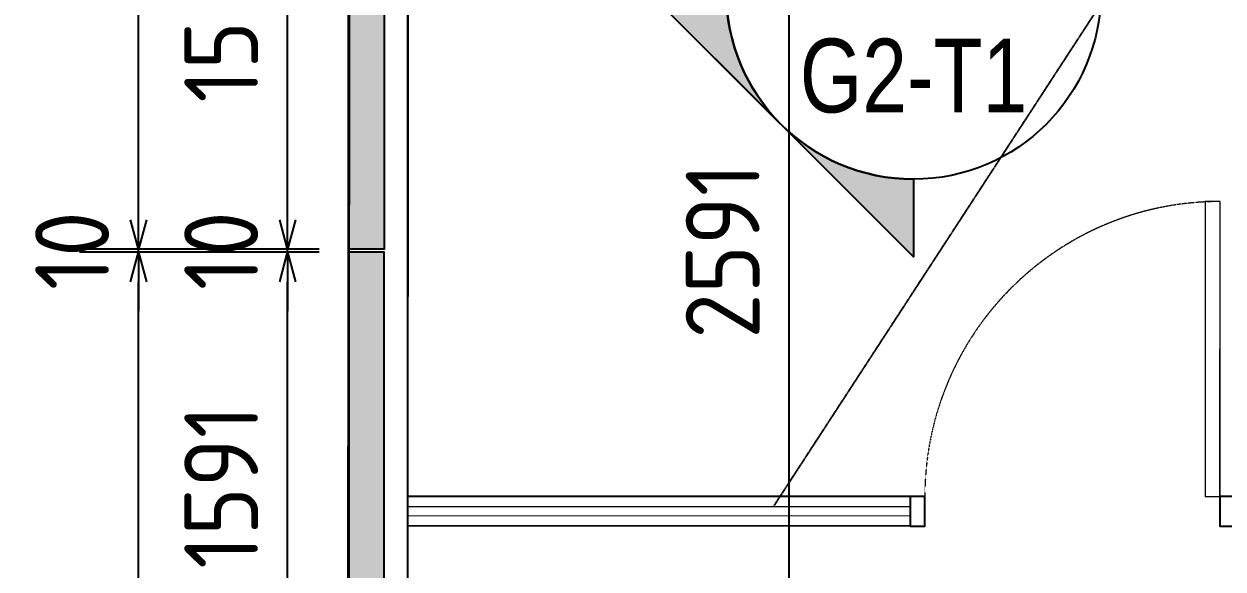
# Model space of a CAD drawing. Header units: centimetres. Extents: x -6122352 to 6876996, y -1694241 to 2592194.
# Drawn here: x 3331 to 7393, y -55794 to -53947 of the extents above; entities that cross this region are included whole.
import ezdxf
from ezdxf.enums import TextEntityAlignment as Align
from ezdxf.xclip import XClip

# ---------------------------------------------------------------- set-up
doc = ezdxf.new("R2010")
doc.units = ezdxf.units.CM
doc.header["$MEASUREMENT"] = 0
doc.header["$XCLIPFRAME"] = 2
doc.header["$PDMODE"] = 66
doc.header["$PDSIZE"] = 100
for name, pattern in [('23585-XR-AR-END-GROUND FLOOR$0$XR-END-GROUND FLOOR PLAN$0$HIDDEN2', [0.1875, 0.125, -0.0625]), ('CENTER', [2, 1.25, -0.25, 0.25, -0.25]), ('DASHED2', [0.375, 0.25, -0.125]), ('XR-AR-END-SETTING OUT PLAN$0$23585-XR-AR-END-GROUND FLOOR$0$XR-END-GROUND FLOOR PLAN$0$HIDDEN2', [0.1875, 0.125, -0.0625])]:
    doc.linetypes.add(name, pattern=pattern)
doc.layers.get('Defpoints').update_dxf_attribs({"color": 255, "linetype": 'CENTER'})
for name, color, linetype in [('00-MI-DIM', 7, 'Continuous'), ('@MI-MEP', 7, 'Continuous'), ('@MI-REF LAYER', 7, 'Continuous'), ('@MI-TYPE-01', 30, 'Continuous'), ('@MI-TYPE-02', 6, 'Continuous'), ('B_TH_4', 7, 'Continuous')]:
    doc.layers.add(name, color=color, linetype=linetype)
for name, color, linetype, lineweight, true_color in [('08-Compound Wall-2', 6, 'Continuous', 25, 0xff00ff), ('08-Compound Wall-3', 5, 'Continuous', 25, 0x0000ff), ('23585-XR-AR-DAMAC PLOT LIMITS$0$1-End units', 7, 'Continuous', 5, 0xf8991e), ('23585-XR-AR-DAMAC PLOT LIMITS$0$1-Open Space', 7, 'Continuous', 5, 0x90cf5a)]:
    doc.layers.add(name, color=color, linetype=linetype, lineweight=lineweight, true_color=true_color)
for name, color, linetype, lineweight in [('23585-XR-AR-END-GROUND FLOOR$0$A-LOVR-PLAN', 251, 'Continuous', 9), ('A-ANNO-TEXT', 3, 'Continuous', 25), ('XR-AR-END-SETTING OUT PLAN$0$23585-XR-AR-END-GROUND FLOOR$0$A-LOVR-PLAN', 111, 'Continuous', 9)]:
    doc.layers.add(name, color=color, linetype=linetype, lineweight=lineweight)
doc.styles.add('Arial Narrow', font='ARIALN.TTF', dxfattribs={"width": 0.95, "height": 500})
doc.styles.add('Schueco-BEMSTIL', font='isocpeur.ttf', dxfattribs={"width": 0.9})
doc.styles.get("Standard").update_dxf_attribs({"font": 'arial.ttf'})
doc.dimstyles.new('LEADER', dxfattribs={"dimtxt": 0.18, "dimasz": 0.25, "dimexe": 0.18, "dimexo": 0.0625, "dimgap": 0.09, "dimtad": 0, "dimtih": 1, "dimtoh": 1, "dimdec": 4, "dimzin": 0, "dimdsep": 46, "dimtxsty": 'Standard', "dimblk": 'DOT', "dimcen": 0.09, "dimadec": 0, "dimazin": 0, "dimtfac": 1, "dimtdec": 4, "dimtofl": 0, "dimtmove": 0, "dimatfit": 3, "dimldrblk": 'DOT', "dimfxl": 1, "dimtolj": 1, "dimtzin": 0, "dimarcsym": 0})
doc.dimstyles.new('MI- JWC-TXT-2.5 MM', dxfattribs={"dimscale": 1.5, "dimtxt": 2.5, "dimasz": 1, "dimexe": 2, "dimexo": 1, "dimgap": 1, "dimtad": 1, "dimdec": 0, "dimdsep": 46, "dimtxsty": 'Schueco-BEMSTIL', "dimblk": 'OPEN30', "dimcen": 0, "dimdle": 2, "dimclrd": 140, "dimclre": 8, "dimclrt": 40, "dimadec": 0, "dimazin": 2, "dimtfac": 1, "dimtdec": 0, "dimtix": 1, "dimtmove": 2, "dimatfit": 3, "dimldrblk": 'OPEN', "dimfxl": 2, "dimlwd": -1, "dimlwe": -1, "dimarcsym": 0})

# ---------------------------------------------------------------- blocks, each defined once
blk = doc.blocks.new('23585-XR-AR-BOUNDARY WALLS AND SETBACKS')
at = {"layer": '08-Compound Wall-2'}
for points in [[(496471.9828066686, 2768886.552495335), (496454.3613728855, 2768902.698704648), (496448.2474295651, 2768896.026142977), (496444.194029939, 2768891.602343387), (496440.1406299394, 2768887.178543386), (496436.0870282789, 2768882.754741575), (496432.0336299395, 2768878.330943386), (496425.9859410261, 2768871.730601268), (496443.6068155895, 2768855.584157711)], [(496425.7770999984, 2768871.650699998), (496443.4716999984, 2768855.436699999), (496443.6068136537, 2768855.584159486)]]:
    blk.add_lwpolyline(points, dxfattribs=at)
blk = doc.blocks.new('A$C9d9485f6')
at = {"layer": 'A-ANNO-TEXT', "rotation": 312.4881850805905}
blk.add_blockref('23585-XR-AR-BOUNDARY WALLS AND SETBACKS', (-2377088.534775567, -1504219.252137818), dxfattribs=at)
blk = doc.blocks.new('23585-XR-AR-DAMAC PLOT LIMITS')
at = {"layer": '23585-XR-AR-DAMAC PLOT LIMITS$0$1-End units', "color": 251, "true_color": 0x636466}
blk.add_lwpolyline([(496449.6551000001, 2768862.1851), (496443.4716999996, 2768855.436699999), (496425.7770999996, 2768871.650699999), (496431.9599000001, 2768878.398499999)], close=True, dxfattribs=at)
at = {"layer": '23585-XR-AR-DAMAC PLOT LIMITS$0$1-Open Space', "color": 251, "true_color": 0x636466}
blk.add_lwpolyline([(496425.7770999996, 2768871.650699999), (496443.4716999996, 2768855.436699999), (496442.1381000001, 2768853.9813), (496435.5941000003, 2768854.147299999, 0.08578869217651659), (496406.8481000001, 2768878.7903), (496405.8706999999, 2768885.451099999), (496408.0817, 2768887.8641)], format="xyb", close=True, dxfattribs=at)
blk = doc.blocks.new('A$Cf093b529')
at = {"layer": 'A-ANNO-TEXT'}
blk.add_blockref('23585-XR-AR-DAMAC PLOT LIMITS', (-495391.9901121984, -2768603.441896566), dxfattribs=at)
blk = doc.blocks.new('XR-AR-END-SETTING OUT PLAN$0$23585-XR-AR-END-GROUND FLOOR$0$XR-END-GROUND FLOOR PLAN$0$A$C45491A9B')
blk.add_lwpolyline([(-50, 0), (0, 0), (0, 1000), (-50, 1000)], close=True)
at = {"color": 8, "linetype": 'XR-AR-END-SETTING OUT PLAN$0$23585-XR-AR-END-GROUND FLOOR$0$XR-END-GROUND FLOOR PLAN$0$HIDDEN2'}
blk.add_arc((0, -4.547473508864641e-13), 1000, 90, 180, dxfattribs=at)
blk = doc.blocks.new('23585-XR-AR-END-GROUND FLOOR$0$XR-END-GROUND FLOOR PLAN$0$A$C45491A9B')
blk.add_lwpolyline([(-50, 0), (0, 0), (0, 1000), (-50, 1000)], close=True)
at = {"color": 8, "linetype": '23585-XR-AR-END-GROUND FLOOR$0$XR-END-GROUND FLOOR PLAN$0$HIDDEN2'}
blk.add_arc((0, -4.547473508864641e-13), 1000, 90, 180, dxfattribs=at)
blk = doc.blocks.new('XR-AR-END-SETTING OUT PLAN')
at = {"layer": '08-Compound Wall-3'}
for p, q in [((1900.044146533911, 10600.0005848068), (-523.2971514484661, 10600.00058478686)), ((1900.044146533911, 10500.00058480681), (-523.2971514474184, 10500.00058478684))]:
    blk.add_line(p, q, dxfattribs=at)
for points in [[(1950.044146533911, 10600.00060864944), (1900.044146533911, 10600.00060864944), (1900.044145320485, 10500.00060864944), (1950.044146842208, 10500.00060864944)], [(3000.044145816123, 10600.00056898237), (2950.044145816123, 10600.00056898237), (2950.044144602697, 10500.00056898237), (3000.04414612442, 10500.00056898237)]]:
    blk.add_lwpolyline(points, close=True, dxfattribs=at)
at = {"layer": '23585-XR-AR-END-GROUND FLOOR$0$A-LOVR-PLAN'}
blk.add_lwpolyline([(1900.044146839268, 10534.99812595142), (1900.044146839268, 10564.99812595142), (-523.3010777489098, 10564.99812655811), (-523.3010777489098, 10534.99812655811)], close=True, dxfattribs=at)
blk.add_lwpolyline([(1900.044146533911, 10600.00063503276), (1900.044146533911, 10500.00063249208)], dxfattribs=at)
at = {"layer": 'XR-AR-END-SETTING OUT PLAN$0$23585-XR-AR-END-GROUND FLOOR$0$A-LOVR-PLAN', "color": 8}
blk.add_lwpolyline([(1900.100967183709, 10600.00063562393), (1900.100967362523, 10500.00063371658)], dxfattribs=at)
for points in [[(1950.100967422128, 10600.00060844421), (1900.100967302918, 10600.00060892105), (1900.100966289639, 10500.00060892105), (1950.100967779756, 10500.00060939789)], [(3000.100967124104, 10600.00057029724), (2950.10096617043, 10600.0005698204), (2950.100965276361, 10500.00057029724), (3000.100966647267, 10500.0005698204)]]:
    blk.add_lwpolyline(points, close=True, dxfattribs=at)
at = {"layer": '23585-XR-AR-END-GROUND FLOOR$0$A-LOVR-PLAN'}
blk.add_blockref('23585-XR-AR-END-GROUND FLOOR$0$XR-END-GROUND FLOOR PLAN$0$A$C45491A9B', (2950.044147029549, 10600.00058481902), dxfattribs=at)
at = {"layer": 'XR-AR-END-SETTING OUT PLAN$0$23585-XR-AR-END-GROUND FLOOR$0$A-LOVR-PLAN', "color": 8}
blk.add_blockref('XR-AR-END-SETTING OUT PLAN$0$23585-XR-AR-END-GROUND FLOOR$0$XR-END-GROUND FLOOR PLAN$0$A$C45491A9B', (2950.100967720151, 10600.00058603287), dxfattribs=at)
blk = doc.blocks.new('END UNIT')
at = {"xscale": 0.001, "yscale": 0.001, "zscale": 0.001}
blk.add_blockref('XR-AR-END-SETTING OUT PLAN', (-9.150201729830158, 0), dxfattribs=at)
blk = doc.blocks.new('TH_4')
blk.add_blockref('END UNIT', (495802.3053798428, 2769130.514097063))
blk = doc.blocks.new('A$C780da55d')
at = {"layer": 'B_TH_4', "xscale": 1.000039159572381, "yscale": 1.000039159572381, "zscale": 1.000039159572381}
blk.add_blockref('TH_4', (-495814.0704651335, -2769239.302089663), dxfattribs=at)
blk = doc.blocks.new('23585-XR-AR-MALDIVE-2$0$TH_4')
blk.add_blockref('A$C780da55d', (495794.655359471, 2769130.864096801))
blk = doc.blocks.new('A$C99e3be07')
at = {"color": 1, "true_color": 0xeb0000, "const_width": 0.009999999999999998}
blk.add_lwpolyline([(33.15261128824204, 3.377650864422321e-05), (27.1526064556092, 0), (21.15274908207357, 0.0001013374421745539), (15.15289170667529, 0.0002026737201958895), (9.152886874508113, 0.0001688962802290916), (0, 0.0001440956257283688), (0.0005651502870023251, 23.99999127932824), (9.152604304719716, 24.00005311449058), (15.15260913828388, 24.00008689239621), (21.15274908486754, 23.9999732109718), (27.1527539184317, 24.00000698887743), (33.1527587515302, 24.00004076538607), (42.30295500764623, 24.00004155770876), (42.30280754435807, 3.456883132457733e-05)], close=True, dxfattribs=at)
blk = doc.blocks.new('_Dot')
at = {"color": 0, "linetype": 'ByBlock', "lineweight": -2}
blk.add_line((-0.5, 0), (-1, 0), dxfattribs=at)
at = {"color": 0, "linetype": 'ByBlock', "const_width": 0.5}
blk.add_lwpolyline([(-0.25, 0, 1), (0.25, 0, 1)], format="xyb", close=True, dxfattribs=at)
blk = doc.blocks.new('A$C74e00340')
at = {"color": 1, "true_color": 0xeb0000, "const_width": 0.01}
blk.add_lwpolyline([(36.77247674774844, -15.13719563186169), (30.7724719151156, -15.1372294081375), (24.77261454157997, -15.13712807092816), (18.77275716618169, -15.13702673465014), (12.77275233401451, -15.13706051185727), (3.6198654595064, -15.13708531297743), (3.620430609793402, 8.862761870957911), (12.77246976422612, 8.862823706120253), (18.77247459779028, 8.862857484258711), (24.77261454437394, 8.862743802368641), (30.7726193779381, 8.8627775805071), (36.7726242110366, 8.862811356782913), (45.92282046715263, 8.862812149338424), (45.92267300386447, -15.13719483930618)], close=True, dxfattribs=at)
blk = doc.blocks.new('31309MM')
at = {"layer": '@MI-TYPE-01', "transparency": 33554679}
h = blk.add_hatch(color=30, dxfattribs=at)
h.dxf.hatch_style = 1
h.paths.add_polyline_path([(0, 120.0000000000582), (5581.866123049753, 120.0000000000582), (5581.866123049753, 0), (0, 0)])
h.paths.add_polyline_path([(5591.866123044863, -1.164153218269348e-10), (12763.97374439728, -1.164153218269348e-10), (12763.97374439752, 120.0000000000582), (5591.866123044863, 120)])
h.paths.add_polyline_path([(12773.97374439193, 120), (18355.62019030144, 119.9999999999418), (18355.62019030168, -0.1500736206653528), (12773.97374439193, -0.1500736207235605)])
h.paths.add_polyline_path([(18365.71023449278, -0.1500736205489375), (23537.39638165059, -0.1500736205489375), (23537.39638165035, 119.9999999999418), (18365.71023449278, 119.9999999999418)])
h.paths.add_polyline_path([(23547.39638164593, 120), (30719.50400295644, 120), (30719.50400295644, -5.820766091346741e-11), (23547.39638164593, -5.820766091346741e-11)])
h.paths.add_polyline_path([(30729.50400295085, 0), (36309.33053738088, -5.820766091346741e-11), (36309.33053738088, 119.9999662167393), (30729.50400295109, 119.9999662167975)])
at = {"layer": '@MI-TYPE-01', "color": 30}
for points in [[(0, 120.0000000000582), (5581.866123049753, 120.0000000000582), (5581.866123049753, 0), (0, 0)], [(5591.866123044863, -1.164153218269348e-10), (12763.97374439728, -1.164153218269348e-10), (12763.97374439752, 120.0000000000582), (5591.866123044863, 120)]]:
    blk.add_lwpolyline(points, close=True, dxfattribs=at)
blk = doc.blocks.new('A$Ceca04276')
at = {"layer": '@MI-TYPE-01', "color": 30, "rotation": 89.98971944707202}
blk.add_blockref('31309MM', (0.4863932078296784, 9.943239066810747), dxfattribs=at)
blk = doc.blocks.new('_Open30')
at = {"color": 0, "linetype": 'ByBlock', "lineweight": -2}
for p, q in [((-1, 0.26794919), (0, 0)), ((0, 0), (-1, -0.26794919)), ((0, 0), (-1, 0))]:
    blk.add_line(p, q, dxfattribs=at)
blk = doc.blocks.new('*D875')
at = {"color": 8, "transparency": 16777216}
for p, q in [((-106.8126773012332, -36571.46953013811), (-919.3445929939892, -36571.46953013811)), ((-107.8071320659197, -42153.33556460276), (-919.3445929939879, -42153.33556460276))]:
    blk.add_line(p, q, dxfattribs=at)
at = {"color": 140, "transparency": 16777216}
blk.add_line((-719.3445929939878, -42053.33556460276), (-719.344592993989, -36671.46953013811), dxfattribs=at)
at = {"layer": 'Defpoints', "color": 0, "transparency": 16777216}
for p in [(-719.3445929939891, -36571.46953013811), (-6.812677301233142, -36571.46953013811), (-7.807132065919641, -42153.33556460276)]:
    blk.add_point(p, dxfattribs=at)
at = {"color": 140, "transparency": 16777216, "xscale": 100, "yscale": 100, "zscale": 100}
for p, rotation in [((-719.3445929939891, -36571.46953013811), 90), ((-719.3445929939878, -42153.33556460276), 270)]:
    blk.add_blockref('_Open30', p, dxfattribs=dict(at, rotation=rotation))
at = {"color": 40, "transparency": 16777216, "insert": (-944.3445929939994, -39362.40254737042), "char_height": 250, "attachment_point": 5, "rotation": 90, "style": 'Schueco-BEMSTIL'}
blk.add_mtext('5582', dxfattribs=at)
blk = doc.blocks.new('_Open')
at = {"color": 0, "linetype": 'ByBlock', "lineweight": -2}
for p, q in [((-1, 0.1666666666666667), (0, 0)), ((-1, -0.1666666666666667), (0, 0)), ((0, 0), (-1, 0))]:
    blk.add_line(p, q, dxfattribs=at)
blk = doc.blocks.new('*D889')
at = {"color": 140, "transparency": 16777216}
for p, q in [((-719.3445929939904, -36461.4695303017), (-719.3445929939904, -36361.4695303017)), ((-719.3445929939904, -36571.46953013811), (-719.3445929939904, -36561.4695303017)), ((-719.3445929939903, -36671.46953013811), (-719.3445929939903, -36771.46953013811))]:
    blk.add_line(p, q, dxfattribs=at)
at = {"color": 8, "transparency": 16777216}
for p, q in [((-106.8108957201691, -36561.4695303017), (-919.3445929939905, -36561.4695303017)), ((-106.8126773012341, -36571.46953013811), (-919.3445929939905, -36571.46953013811))]:
    blk.add_line(p, q, dxfattribs=at)
at = {"layer": 'Defpoints', "color": 0, "transparency": 16777216}
for p in [(-719.3445929939904, -36561.4695303017), (-6.810895720169051, -36561.4695303017), (-6.812677301234049, -36571.46953013811)]:
    blk.add_point(p, dxfattribs=at)
at = {"color": 140, "transparency": 16777216, "xscale": 100, "yscale": 100, "zscale": 100}
for p, rotation in [((-719.3445929939904, -36561.4695303017), 270), ((-719.3445929939904, -36571.46953013811), 90)]:
    blk.add_blockref('_Open30', p, dxfattribs=dict(at, rotation=rotation))
at = {"color": 40, "transparency": 16777216, "insert": (-944.3445929940007, -36566.4695302199), "char_height": 250, "attachment_point": 5, "rotation": 90, "style": 'Schueco-BEMSTIL'}
blk.add_mtext('10', dxfattribs=at)
blk = doc.blocks.new('*D890')
at = {"color": 8, "transparency": 16777216}
for p, q in [((-105.533126522616, -29389.36202277175), (-919.3445929939924, -29389.36202277175)), ((-106.8108957201691, -36561.4695303017), (-919.3445929939908, -36561.4695303017))]:
    blk.add_line(p, q, dxfattribs=at)
at = {"color": 140, "transparency": 16777216}
blk.add_line((-719.3445929939907, -36461.4695303017), (-719.3445929939921, -29489.36202277175), dxfattribs=at)
at = {"layer": 'Defpoints', "color": 0, "transparency": 16777216}
for p in [(-719.3445929939923, -29389.36202277175), (-5.533126522615922, -29389.36202277175), (-6.810895720169051, -36561.4695303017)]:
    blk.add_point(p, dxfattribs=at)
at = {"color": 140, "transparency": 16777216, "xscale": 100, "yscale": 100, "zscale": 100}
for p, rotation in [((-719.3445929939923, -29389.36202277175), 90), ((-719.3445929939907, -36561.4695303017), 270)]:
    blk.add_blockref('_Open30', p, dxfattribs=dict(at, rotation=rotation))
at = {"color": 40, "transparency": 16777216, "insert": (-944.3445929940007, -32975.41577653672), "char_height": 250, "attachment_point": 5, "rotation": 90, "style": 'Schueco-BEMSTIL'}
blk.add_mtext('7172', dxfattribs=at)
blk = doc.blocks.new('*D1341')
at = {"color": 8, "transparency": 16777216}
for p, q in [((-106.8126773012332, -36571.46953013811), (-414.3153052969093, -36571.46953013811)), ((-107.0960648615286, -38162.12146683163), (-414.3153052969091, -38162.12146683163))]:
    blk.add_line(p, q, dxfattribs=at)
at = {"color": 140, "transparency": 16777216}
blk.add_line((-214.315305296909, -38062.12146683163), (-214.3153052969093, -36671.46953013811), dxfattribs=at)
at = {"layer": 'Defpoints', "color": 0, "transparency": 16777216}
for p in [(-214.3153052969093, -36571.46953013811), (-6.812677301233148, -36571.46953013811), (-7.096064861528539, -38162.12146683163)]:
    blk.add_point(p, dxfattribs=at)
at = {"color": 140, "transparency": 16777216, "xscale": 100, "yscale": 100, "zscale": 100}
for p, rotation in [((-214.3153052969093, -36571.46953013811), 90), ((-214.315305296909, -38162.12146683163), 270)]:
    blk.add_blockref('_Open30', p, dxfattribs=dict(at, rotation=rotation))
at = {"color": 40, "transparency": 16777216, "insert": (-439.3153052969197, -37366.79549848486), "char_height": 250, "attachment_point": 5, "rotation": 90, "style": 'Schueco-BEMSTIL'}
blk.add_mtext('1591', dxfattribs=at)
blk = doc.blocks.new('*D877')
at = {"color": 140, "transparency": 16777216}
for p, q in [((-214.315305296908, -36461.4695303017), (-214.315305296908, -36361.4695303017)), ((-214.3153052969079, -36571.46953013811), (-214.3153052969079, -36561.4695303017)), ((-214.3153052969079, -36671.46953013811), (-214.3153052969079, -36771.46953013811))]:
    blk.add_line(p, q, dxfattribs=at)
at = {"color": 8, "transparency": 16777216}
for p, q in [((-106.8108957201682, -36561.4695303017), (-414.3153052969079, -36561.4695303017)), ((-106.8126773012332, -36571.46953013811), (-414.315305296908, -36571.46953013811))]:
    blk.add_line(p, q, dxfattribs=at)
at = {"layer": 'Defpoints', "color": 0, "transparency": 16777216}
for p in [(-214.3153052969079, -36561.4695303017), (-6.810895720168144, -36561.4695303017), (-6.812677301233148, -36571.46953013811)]:
    blk.add_point(p, dxfattribs=at)
at = {"color": 140, "transparency": 16777216, "xscale": 100, "yscale": 100, "zscale": 100}
for p, rotation in [((-214.3153052969079, -36561.4695303017), 270), ((-214.3153052969079, -36571.46953013811), 90)]:
    blk.add_blockref('_Open30', p, dxfattribs=dict(at, rotation=rotation))
at = {"color": 40, "transparency": 16777216, "insert": (-439.3153052969182, -36566.4695302199), "char_height": 250, "attachment_point": 5, "rotation": 90, "style": 'Schueco-BEMSTIL'}
blk.add_mtext('10', dxfattribs=at)
blk = doc.blocks.new('*D878')
at = {"color": 8, "transparency": 16777216}
for p, q in [((-106.3774665857292, -34970.99748363046), (-414.3153052969084, -34970.99748363046)), ((-106.8108957201682, -36561.4695303017), (-414.315305296908, -36561.4695303017))]:
    blk.add_line(p, q, dxfattribs=at)
at = {"color": 140, "transparency": 16777216}
blk.add_line((-214.3153052969081, -36461.4695303017), (-214.3153052969084, -35070.99748363046), dxfattribs=at)
at = {"layer": 'Defpoints', "color": 0, "transparency": 16777216}
for p in [(-214.3153052969084, -34970.99748363046), (-6.377466585729138, -34970.99748363046), (-6.810895720168144, -36561.4695303017)]:
    blk.add_point(p, dxfattribs=at)
at = {"color": 140, "transparency": 16777216, "xscale": 100, "yscale": 100, "zscale": 100}
for p, rotation in [((-214.3153052969084, -34970.99748363046), 90), ((-214.315305296908, -36561.4695303017), 270)]:
    blk.add_blockref('_Open30', p, dxfattribs=dict(at, rotation=rotation))
at = {"color": 40, "transparency": 16777216, "insert": (-439.3153052969183, -35766.23350696608), "char_height": 250, "attachment_point": 5, "rotation": 90, "style": 'Schueco-BEMSTIL'}
blk.add_mtext('1590', dxfattribs=at)
blk = doc.blocks.new('*D1351')
at = {"color": 8, "transparency": 16777216}
for p, q in [((1093.420406097152, -35271.17284856787), (1684.684925263749, -35271.17284856787)), ((1091.65866016259, -37862.29663762578), (1684.68492526375, -37862.29663762578))]:
    blk.add_line(p, q, dxfattribs=at)
at = {"color": 140, "transparency": 16777216}
blk.add_line((1484.68492526375, -37762.29663762578), (1484.684925263749, -35371.17284856787), dxfattribs=at)
at = {"layer": 'Defpoints', "color": 0, "transparency": 16777216}
for p in [(993.4204060971517, -35271.17284856787), (1484.684925263749, -35271.17284856787), (991.65866016259, -37862.29663762578)]:
    blk.add_point(p, dxfattribs=at)
at = {"color": 140, "transparency": 16777216, "xscale": 100, "yscale": 100, "zscale": 100}
for p, rotation in [((1484.684925263749, -35271.17284856787), 90), ((1484.68492526375, -37862.29663762578), 270)]:
    blk.add_blockref('_Open30', p, dxfattribs=dict(at, rotation=rotation))
at = {"color": 40, "transparency": 16777216, "insert": (1259.684925263739, -36566.73474309681), "char_height": 250, "attachment_point": 5, "rotation": 90, "style": 'Schueco-BEMSTIL'}
blk.add_mtext('2591', dxfattribs=at)
blk = doc.blocks.new('*U1430')
h = blk.add_hatch(color=94)
edge = h.paths.add_edge_path()
edge.add_line((-5.853590386044781e-15, -6.350000000000011), (-3.839567134987508e-15, -8.98025612106916))
edge.add_line((-3.839567134987508e-15, -8.98025612106916), (-8.98025612106916, -1.4210854715202e-14))
edge.add_line((-8.98025612106916, -1.364422505680946e-14), (-1.243449787580175e-14, 8.980256121069147))
edge.add_line((-1.308023176029987e-14, 8.980256121069147), (-6.554262137165959e-15, 6.349999999999988))
edge.add_arc((-2.326472348102011e-15, -1.154631945610163e-14), 6.35, 90.00000000000004, 269.9999999999999)
at = {"color": 94}
blk.add_line((-6.35, -5.639932965095795e-15), (6.35, -1.127986593019159e-14), dxfattribs=at)
for points in [[(-5.853590386044781e-15, -6.350000000000011), (-3.839567134987508e-15, -8.98025612106916), (-8.98025612106916, -1.364422505680946e-14), (-1.308023176029987e-14, 8.980256121069147), (-6.554262137165959e-15, 6.349999999999988, 0.9999999999999994)], [(-4.490128060534579, 4.490128060534578, 0.4142135623730951), (-4.490128060534578, -4.49012806053458), (-8.98025612106916, -1.236372533598709e-15), (-4.490128060534585, 4.490128060534578)]]:
    blk.add_lwpolyline(points, format="xyb", close=True)
blk.add_circle((-1.409983241273949e-15, -5.639932965095795e-15), 6.35, dxfattribs=at)
at = {"style": 'Arial Narrow', "width": 0.95, "flags": 8}
blk.add_attdef('VIEWNUMBER', text='', height=2.5, dxfattribs=at).set_placement((-1.409983241273949e-15, -5.639932965095795e-15), align=Align.BOTTOM_CENTER)
blk.add_attdef('SHEETNUMBER', text='', height=2.5, dxfattribs=at).set_placement((-1.409983241273949e-15, -1.587500000000005), align=Align.TOP_CENTER)
blk = doc.blocks.new('T1-PARTITION PLAN')
at = {"layer": '@MI-TYPE-02', "xscale": -1, "rotation": 359.9795117387576}
blk.add_blockref('A$Ceca04276', (-7.324294468271546, -42163.27897696203), dxfattribs=at)
for base, p1, p2, picture, middle in [((-719.3445929939923, -29389.36202277175), (-6.810895720169047, -36561.46953030169), (-5.533126522615921, -29389.36202277174), '*D890', (-944.3445929940007, -32975.41577653672)), ((-214.3153052969084, -34970.99748363046), (-6.810895720168141, -36561.46953030169), (-6.377466585729135, -34970.99748363045), '*D878', (-439.3153052969183, -35766.23350696608)), ((-719.3445929939904, -36561.4695303017), (-6.812677301234046, -36571.46953013809), (-6.810895720169047, -36561.46953030169), '*D889', (-944.3445929940007, -36566.4695302199)), ((-214.3153052969079, -36561.4695303017), (-6.812677301233144, -36571.46953013809), (-6.810895720168141, -36561.46953030169), '*D877', (-439.3153052969182, -36566.4695302199)), ((-719.3445929939891, -36571.46953013811), (-7.807132065919637, -42153.33556460275), (-6.812677301233139, -36571.46953013809), '*D875', (-944.3445929939994, -39362.40254737042)), ((-214.31530529691, -36571.46953013811), (-7.096064861528536, -38162.12146683162), (-6.812677301233144, -36571.46953013809), '*D1341', (-439.3153052969197, -37366.79549848486))]:
    dim = blk.add_linear_dim(base=base, p1=p1, p2=p2, angle=90, dimstyle='MI- JWC-TXT-2.5 MM')
    dim.commit()
    dim.dimension.update_dxf_attribs({"geometry": picture, "text_midpoint": middle})
dim = blk.add_linear_dim(base=(1484.684925263752, -35271.17284856787), p1=(991.6586601625925, -37862.29663762576), p2=(993.4204060971542, -35271.17284856785), angle=90, dimstyle='MI- JWC-TXT-2.5 MM')
dim.commit()
dim.dimension.update_dxf_attribs({"geometry": '*D1351', "text_midpoint": (1259.684925263742, -36566.73474309681), "insert": (2.955857780762017e-12, 0)})

msp = doc.modelspace()

# ---------------------------------------------------------------- block references
at = {"layer": '@MI-REF LAYER', "xscale": 1000, "yscale": 1000, "zscale": 1000}
msp.add_blockref('A$C9d9485f6', (-23958.95045533385, 48155.57226163784), dxfattribs=at)
at = {"layer": '@MI-REF LAYER', "xscale": 1000, "yscale": 1000, "zscale": 1000, "rotation": 312.4882903633292}
msp.add_blockref('A$Cf093b529', (-891608.7329339073, 539022.7201118186), dxfattribs=at)

# ---------------------------------------------------------------- next in the draw order: block references
at = {"layer": '@MI-REF LAYER'}
ref = msp.add_blockref('23585-XR-AR-MALDIVE-2$0$TH_4', (-496279777.8169057, -2769108698.086151), dxfattribs=dict(at, xscale=999.9999999999998, yscale=999.9999999999998, zscale=999.9999999999998, rotation=359.98983950651))
XClip(ref).set_block_clipping_path([(495835.39572674944, 2769154.443476159), (495826.30553093296, 2769154.413798146), (495820.30552665447, 2769154.4137643697), (495814.3055218209, 2769154.4137305906), (495808.305379417, 2769154.4138442734), (495802.30537704076, 2769154.4138104953), (495793.353489768, 2769154.4437513817), (495793.3527721728, 2769130.513902019), (495835.39557971875, 2769130.513791944)])

# ---------------------------------------------------------------- next in the draw order: block references
at = {"layer": '00-MI-DIM'}
ref = msp.add_blockref('*U1430', (6344.482912798354, -53837.96851785857, 157.4610399852849), dxfattribs=dict(at, xscale=100, yscale=100, zscale=100))
ref.add_attrib('VIEWNUMBER', '101', dxfattribs={"layer": '0', "height": 250, "style": 'Arial Narrow', "width": 0.95}).set_placement((6344.482912798354, -53837.96851785857, 157.4610399852849), align=Align.BOTTOM_CENTER)
ref.add_attrib('SHEETNUMBER', 'G2-T1', dxfattribs={"layer": '0', "height": 250, "style": 'Arial Narrow', "width": 0.95}).set_placement((6344.482912798354, -53996.71851785857, 157.4610399852849), align=Align.TOP_CENTER)
at = {"layer": '@MI-MEP', "color": 10, "xscale": 1000, "yscale": 1000, "zscale": 1000, "rotation": 359.9898395068178}
msp.add_blockref('A$C99e3be07', (4428.327598600954, -66148.88444038676), dxfattribs=at)
at = {"layer": '@MI-REF LAYER', "color": 10, "xscale": 1000, "yscale": 1000, "zscale": 1000, "rotation": 359.9898395064581}
msp.add_blockref('A$C74e00340', (811.1465425571641, -51011.01334451637), dxfattribs=at)
at = {"layer": '@MI-TYPE-01'}
msp.add_blockref('T1-PARTITION PLAN', (4437.926524152484, -18148.85899604219), dxfattribs=at)

# ---------------------------------------------------------------- next in the draw order: leaders
at = {"layer": '@MI-REF LAYER', "linetype": 'DASHED2'}
msp.add_leader([(5872.87514455053, -55578.48010061917), (8810.393240336956, -51066.84446795822)], dimstyle='LEADER', dxfattribs=at)

doc.saveas('drawing.dxf')
